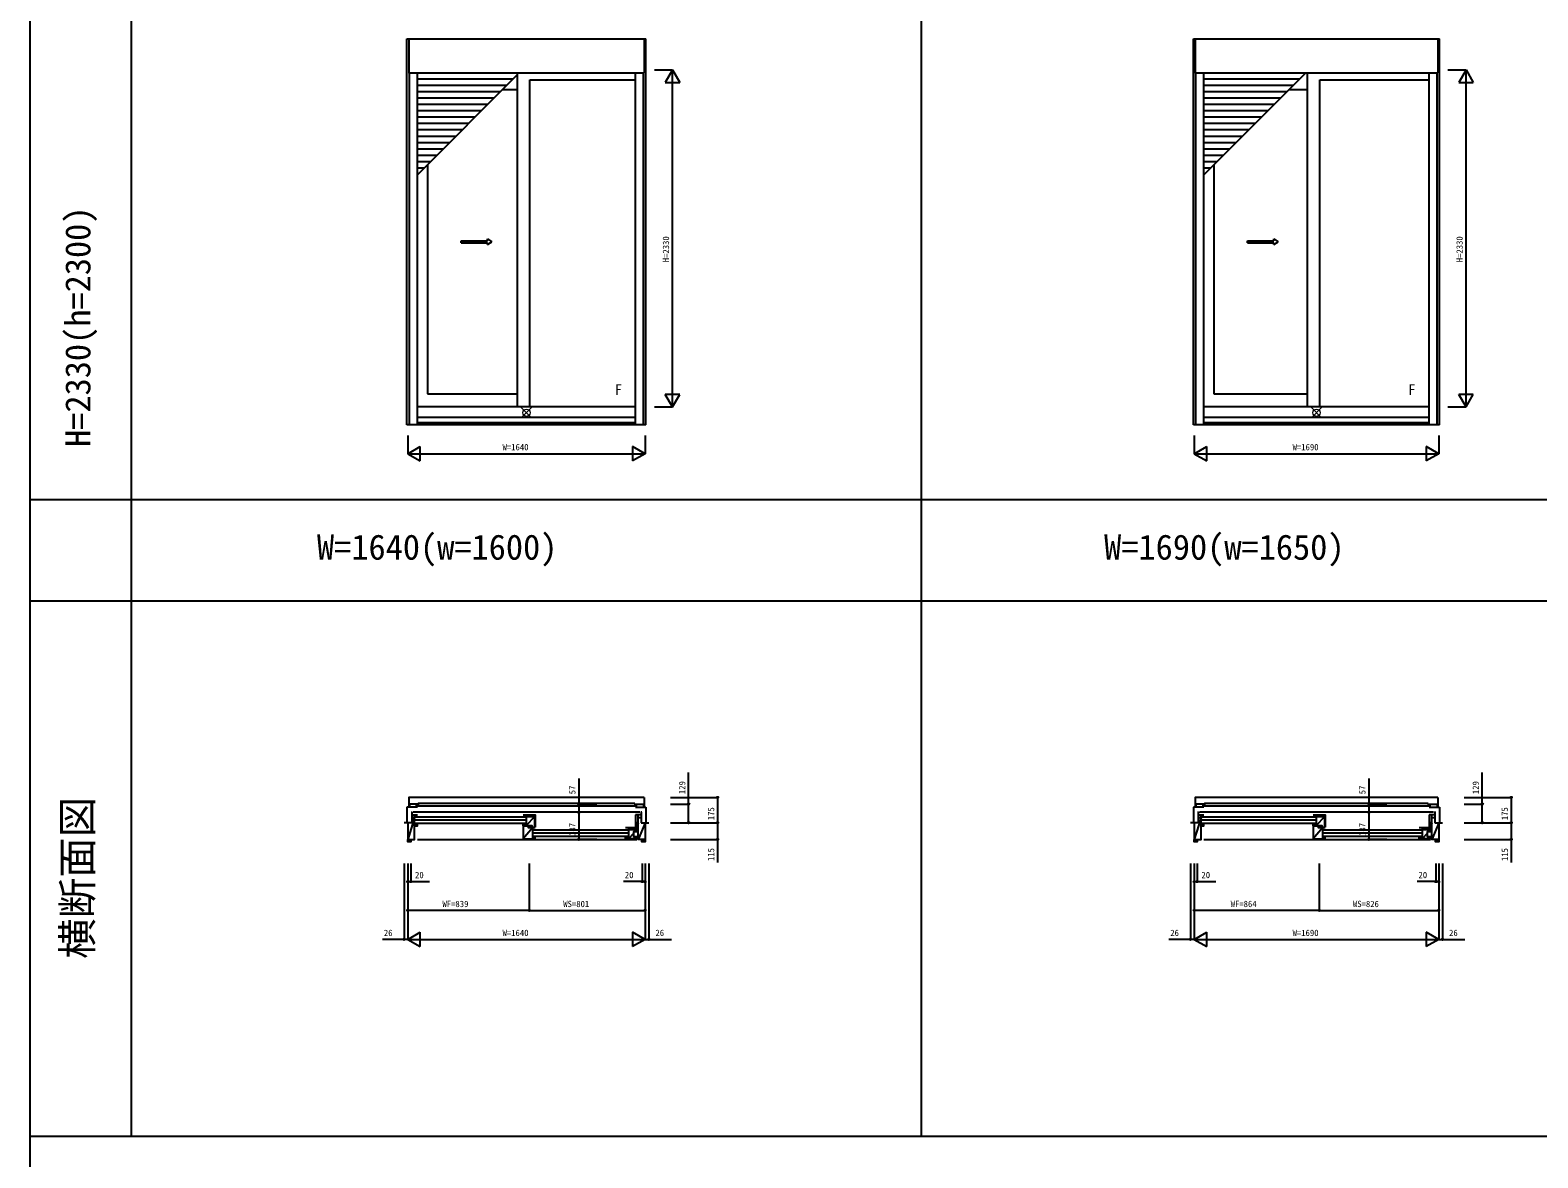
# Model space of a CAD drawing. Units: millimetres, scale not verified. Extents: x -19250 to 19250, y -14000 to 14000.
# Drawn here: x -19250 to -8830, y -6750 to 1043 of the extents above; entities that cross this region are included whole.
import ezdxf
from ezdxf.enums import TextEntityAlignment as Align

# ---------------------------------------------------------------- set-up
doc = ezdxf.new("R2010")
doc.units = ezdxf.units.MM
doc.header["$LTSCALE"] = 50
for name, color, linetype in [('0-0_0', 7, 'Continuous'), ('0-1_YKK_A1', 4, 'Continuous'), ('0-2_YKK_B1', 4, 'Continuous'), ('0-4_YKK_F1', 7, 'Continuous'), ('0-6_YKK_N1', 2, 'Continuous')]:
    doc.layers.add(name, color=color, linetype=linetype)
doc.layers.add('0-5_YKK_IN', color=1, linetype='Continuous', lineweight=18)
doc.styles.add('ＭＳ ゴシック', font='')
doc.styles.get('ＭＳ ゴシック').set_extended_font_data('MS Gothic')

msp = doc.modelspace()

# ---------------------------------------------------------------- linework, layer by layer
at = {"layer": '0-1_YKK_A1'}
for p, q in [((-16646, 983.75), (-14994, 983.75)), ((-16646, -1683.75), (-16646, 983.75)), ((-15007, 983.75), (-15007, 749.25)), ((-14994, -1683.75), (-14994, 983.75)), ((-11211, 983.75), (-9509, 983.75)), ((-11211, -1683.75), (-11211, 983.75)), ((-9522, 983.75), (-9522, 749.25)), ((-9509, -1683.75), (-9509, 983.75)), ((-16629, -1683.75), (-16629, 749.25)), ((-16573, -1683.75), (-16573, 749.25)), ((-16573, 44.35), (-15881, 736.35)), ((-15881, -1560.75), (-15881, 749.25)), ((-15067, -1683.75), (-15067, 749.25)), ((-15011, -1683.75), (-15011, 749.25)), ((-11194, -1683.75), (-11194, 749.25)), ((-11138, -1683.75), (-11138, 749.25)), ((-11138, 44.35), (-10433.1, 749.25)), ((-10421, -1560.75), (-10421, 749.25)), ((-9582, -1683.75), (-9582, 749.25)), ((-9526, -1683.75), (-9526, 749.25)), ((-15912.1, 705.25), (-16573, 705.25)), ((-15956.1, 661.25), (-16573, 661.25)), ((-15985.1, 632.25), (-15881, 632.25)), ((-15797, -1560.75), (-15797, 699.26)), ((-15797, 699.26), (-15067, 699.26)), ((-10477.1, 705.25), (-11138, 705.25)), ((-10521.1, 661.25), (-11138, 661.25)), ((-10550.1, 632.25), (-10421, 632.25)), ((-10337, -1560.75), (-10337, 699.26)), ((-10337, 699.26), (-9582, 699.26)), ((-16000.1, 617.25), (-16573, 617.25)), ((-16044.1, 573.25), (-16573, 573.25)), ((-16088.1, 529.25), (-16573, 529.25)), ((-10565.1, 617.25), (-11138, 617.25)), ((-10609.1, 573.25), (-11138, 573.25)), ((-10653.1, 529.25), (-11138, 529.25)), ((-16132.1, 485.25), (-16573, 485.25)), ((-16176.1, 441.25), (-16573, 441.25)), ((-10697.1, 485.25), (-11138, 485.25)), ((-10741.1, 441.25), (-11138, 441.25)), ((-16220.1, 397.25), (-16573, 397.25)), ((-16264.1, 353.25), (-16573, 353.25)), ((-10785.1, 397.25), (-11138, 397.25)), ((-10829.1, 353.25), (-11138, 353.25)), ((-16308.1, 309.25), (-16573, 309.25)), ((-16352.1, 265.25), (-16573, 265.25)), ((-16396.1, 221.25), (-16573, 221.25)), ((-10873.1, 309.25), (-11138, 309.25)), ((-10917.1, 265.25), (-11138, 265.25)), ((-10961.1, 221.25), (-11138, 221.25)), ((-16440.1, 177.25), (-16573, 177.25)), ((-16484.1, 133.25), (-16573, 133.25)), ((-16505, 112.35), (-16505, -1470.75)), ((-11005.1, 177.25), (-11138, 177.25)), ((-11049.1, 133.25), (-11138, 133.25)), ((-11070, 112.35), (-11070, -1470.75)), ((-16528.1, 89.25), (-16573, 89.25)), ((-11093.1, 89.25), (-11138, 89.25)), ((-16271.17, -411.75), (-16089.83, -411.74)), ((-16271.16, -426.75), (-16271.16, -411.75)), ((-16089.83, -411.74), (-16089.83, -399.24)), ((-16089.83, -399.24), (-16059.83, -419.24)), ((-10836.17, -411.75), (-10654.83, -411.74)), ((-10836.16, -426.75), (-10836.16, -411.75)), ((-10654.83, -411.74), (-10654.83, -399.24)), ((-10654.83, -399.24), (-10624.83, -419.24)), ((-16271.16, -426.75), (-16089.83, -426.74)), ((-16089.83, -439.24), (-16059.83, -419.24)), ((-16089.83, -439.24), (-16089.83, -426.74)), ((-10836.16, -426.75), (-10654.83, -426.74)), ((-10654.83, -439.24), (-10624.83, -419.24)), ((-10654.83, -439.24), (-10654.83, -426.74)), ((-15067, -1560.75), (-16573, -1560.75)), ((-16505, -1470.75), (-15881, -1470.75)), ((-9582, -1560.75), (-11138, -1560.75)), ((-11070, -1470.75), (-10421, -1470.75)), ((-15067, -1632.74), (-16573, -1632.74)), ((-9582, -1632.74), (-11138, -1632.74)), ((-14994, -1683.75), (-16646, -1683.75)), ((-15067, -1670.75), (-16573, -1670.75)), ((-9509, -1683.75), (-11211, -1683.75)), ((-9582, -1670.75), (-11138, -1670.75))]:
    msp.add_line(p, q, dxfattribs=at)
for points in [[(-16633, 983.75), (-16633, 749.25), (-15007, 749.25)], [(-11198, 983.75), (-11198, 749.25), (-9522, 749.25)]]:
    msp.add_lwpolyline(points, dxfattribs=at)
at = {"layer": '0-2_YKK_B1'}
for p, q in [((-15007, -4259.25), (-15007, -4326.25)), ((-9522, -4259.25), (-9522, -4326.25)), ((-16646, -4326.25), (-16646, -4434.25)), ((-16573, -4326.25), (-16646, -4326.25)), ((-15037, -4362.25), (-16603, -4362.25)), ((-15054, -4318.95), (-16586, -4318.95)), ((-15072, -4300.35), (-15072, -4318.95)), ((-15067, -4326.25), (-14994, -4326.25)), ((-14994, -4326.25), (-14994, -4434.25)), ((-11211, -4326.25), (-11211, -4434.25)), ((-11138, -4326.25), (-11211, -4326.25)), ((-9552, -4362.25), (-11168, -4362.25)), ((-9569, -4318.95), (-11151, -4318.95)), ((-9587, -4300.35), (-9587, -4318.95)), ((-9582, -4326.25), (-9509, -4326.25)), ((-9509, -4326.25), (-9509, -4434.25)), ((-16613, -4380.25), (-16573, -4380.25)), ((-16573, -4438.75), (-16593, -4455.25)), ((-16586, -4393.25), (-15830, -4393.25)), ((-15830, -4415.75), (-16586, -4415.75)), ((-16586, -4438.25), (-15830, -4438.25)), ((-15779, -4470.25), (-15843, -4545.25)), ((-15823, -4380.25), (-15823, -4455.25)), ((-15764, -4392.25), (-15823, -4455.25)), ((-15780, -4464.25), (-15764, -4464.25)), ((-15779, -4470.25), (-15779, -4545.25)), ((-15051, -4470.25), (-15135, -4470.25)), ((-15115, -4470.25), (-15115, -4545.25)), ((-15027, -4380.25), (-15067, -4380.25)), ((-15067, -4380.25), (-15067, -4464.25)), ((-15047, -4434.25), (-15062, -4464.25)), ((-15047, -4399.25), (-15027, -4399.25)), ((-15000, -4434.25), (-15047, -4549.25)), ((-15027, -4434.25), (-14974, -4434.25)), ((-11178, -4380.25), (-11138, -4380.25)), ((-11138, -4438.75), (-11158, -4455.25)), ((-11151, -4393.25), (-10370, -4393.25)), ((-10370, -4415.75), (-11151, -4415.75)), ((-11151, -4438.25), (-10370, -4438.25)), ((-10319, -4470.25), (-10383, -4545.25)), ((-10363, -4380.25), (-10363, -4455.25)), ((-10304, -4392.25), (-10363, -4455.25)), ((-10320, -4464.25), (-10304, -4464.25)), ((-10319, -4470.25), (-10319, -4545.25)), ((-9566, -4470.25), (-9650, -4470.25)), ((-9630, -4470.25), (-9630, -4545.25)), ((-9542, -4380.25), (-9582, -4380.25)), ((-9582, -4380.25), (-9582, -4464.25)), ((-9562, -4434.25), (-9577, -4464.25)), ((-9562, -4399.25), (-9542, -4399.25)), ((-9515, -4434.25), (-9562, -4549.25)), ((-9542, -4434.25), (-9489, -4434.25)), ((-16640, -4565.75), (-16618.5, -4549.25)), ((-16573, -4549.25), (-15057, -4549.25)), ((-15772, -4483.25), (-15122, -4483.25)), ((-15122, -4505.75), (-15772, -4505.75)), ((-15772, -4528.25), (-15122, -4528.25)), ((-15115, -4528.75), (-15135, -4528.75)), ((-15115, -4528.75), (-15135, -4545.25)), ((-15079, -4509.81), (-15115, -4545.25)), ((-15021.5, -4565.75), (-15000, -4549.25)), ((-11205, -4565.75), (-11183.5, -4549.25)), ((-11138, -4549.25), (-9572, -4549.25)), ((-10312, -4483.25), (-9637, -4483.25)), ((-9637, -4505.75), (-10312, -4505.75)), ((-10312, -4528.25), (-9637, -4528.25)), ((-9630, -4528.75), (-9650, -4528.75)), ((-9630, -4528.75), (-9650, -4545.25)), ((-9594, -4509.81), (-9630, -4545.25)), ((-9536.5, -4565.75), (-9515, -4549.25))]:
    msp.add_line(p, q, dxfattribs=at)
for points in [[(-15007, -4259.25), (-16633, -4259.25), (-16633, -4326.25)], [(-9522, -4259.25), (-11198, -4259.25), (-11198, -4326.25)], [(-16617, -4362.25), (-16613, -4362.25), (-16613, -4434.25), (-16666, -4434.25)], [(-16573, -4305.25), (-16629, -4305.25), (-16629, -4326.25)], [(-15072, -4300.35), (-16568, -4300.35), (-16568, -4318.95)], [(-15067, -4305.25), (-15011, -4305.25), (-15011, -4326.25)], [(-15023, -4362.25), (-15027, -4362.25), (-15027, -4434.25)], [(-11182, -4362.25), (-11178, -4362.25), (-11178, -4434.25), (-11231, -4434.25)], [(-11138, -4305.25), (-11194, -4305.25), (-11194, -4326.25)], [(-9587, -4300.35), (-11133, -4300.35), (-11133, -4318.95)], [(-9582, -4305.25), (-9526, -4305.25), (-9526, -4326.25)], [(-9538, -4362.25), (-9542, -4362.25), (-9542, -4434.25)], [(-16640, -4434.25), (-16640, -4549.25), (-16593, -4549.25), (-16593, -4380.25)], [(-16613, -4399.25), (-16593, -4399.25), (-16640, -4549.25)], [(-16593, -4455.25), (-16573, -4455.25), (-16573, -4438.75), (-16593, -4438.75)], [(-15843, -4380.25), (-15759, -4380.25), (-15759, -4464.25)], [(-15780, -4464.25), (-15780, -4455.25), (-15843, -4455.25), (-15843, -4438.75)], [(-15843, -4438.75), (-15823, -4438.75), (-15843, -4455.25)], [(-15759, -4470.25), (-15806, -4470.25), (-15806, -4458.25), (-15843, -4458.25), (-15843, -4545.25), (-15759, -4545.25), (-15759, -4528.75)], [(-15823, -4392.25), (-15764, -4392.25), (-15764, -4464.25)], [(-15051, -4470.25), (-15051, -4498.25), (-15079, -4498.25), (-15079, -4529.25), (-15051, -4529.25), (-15051, -4545.25), (-15135, -4545.25), (-15135, -4528.75)], [(-15047, -4434.25), (-15062, -4434.25), (-15062, -4464.25), (-15047, -4464.25)], [(-15000, -4434.25), (-15000, -4549.25), (-15047, -4549.25), (-15047, -4380.25)], [(-11205, -4434.25), (-11205, -4549.25), (-11158, -4549.25), (-11158, -4380.25)], [(-11178, -4399.25), (-11158, -4399.25), (-11205, -4549.25)], [(-11158, -4455.25), (-11138, -4455.25), (-11138, -4438.75), (-11158, -4438.75)], [(-10383, -4380.25), (-10299, -4380.25), (-10299, -4464.25)], [(-10320, -4464.25), (-10320, -4455.25), (-10383, -4455.25), (-10383, -4438.75)], [(-10383, -4438.75), (-10363, -4438.75), (-10383, -4455.25)], [(-10299, -4470.25), (-10346, -4470.25), (-10346, -4458.25), (-10383, -4458.25), (-10383, -4545.25), (-10299, -4545.25), (-10299, -4528.75)], [(-10363, -4392.25), (-10304, -4392.25), (-10304, -4464.25)], [(-9566, -4470.25), (-9566, -4498.25), (-9594, -4498.25), (-9594, -4529.25), (-9566, -4529.25), (-9566, -4545.25), (-9650, -4545.25), (-9650, -4528.75)], [(-9562, -4434.25), (-9577, -4434.25), (-9577, -4464.25), (-9562, -4464.25)], [(-9515, -4434.25), (-9515, -4549.25), (-9562, -4549.25), (-9562, -4380.25)], [(-16618.5, -4549.25), (-16618.5, -4565.75), (-16640, -4565.75), (-16640, -4549.25)], [(-15779, -4528.75), (-15759, -4528.75), (-15779, -4545.25)], [(-15115, -4482.25), (-15051, -4482.25), (-15067.25, -4498.25)], [(-15000, -4549.25), (-15000, -4565.75), (-15021.5, -4565.75), (-15021.5, -4549.25)], [(-11183.5, -4549.25), (-11183.5, -4565.75), (-11205, -4565.75), (-11205, -4549.25)], [(-10319, -4528.75), (-10299, -4528.75), (-10319, -4545.25)], [(-9630, -4482.25), (-9566, -4482.25), (-9582.25, -4498.25)], [(-9515, -4549.25), (-9515, -4565.75), (-9536.5, -4565.75), (-9536.5, -4549.25)]]:
    msp.add_lwpolyline(points, dxfattribs=at)
at = {"layer": '0-4_YKK_F1'}
for p, q in [((-19250, -14000), (-19250, 14000)), ((-18550, -6600), (-18550, 13300)), ((-13090, -6600), (-13090, 13300)), ((-19250, -2200), (7630, -2200)), ((-19250, -2900), (7630, -2900)), ((-19250, -6600), (7630, -6600))]:
    msp.add_line(p, q, dxfattribs=at)
at = {"layer": '0-5_YKK_IN'}
for p, q in [((-15855.36, -1636.11), (-15784.64, -1565.39)), ((-15855.36, -1565.39), (-15784.64, -1636.11)), ((-10395.36, -1636.11), (-10324.64, -1565.39)), ((-10395.36, -1565.39), (-10324.64, -1636.11))]:
    msp.add_line(p, q, dxfattribs=at)
for centre in [(-15820, -1600.75), (-10360, -1600.75)]:
    msp.add_circle(centre, 25, dxfattribs=at)
at = {"layer": '0-6_YKK_N1'}
for p, q in [((-14936, 769.25), (-14811, 769.25)), ((-14811, 769.25), (-14861, 682.65)), ((-14811, -1560.75), (-14811, 769.25)), ((-14811, 769.25), (-14761, 682.65)), ((-9451, 769.25), (-9326, 769.25)), ((-9326, 769.25), (-9376, 682.65)), ((-9326, -1560.75), (-9326, 769.25)), ((-9326, 769.25), (-9276, 682.65)), ((-14861, 682.65), (-14761, 682.65)), ((-9376, 682.65), (-9276, 682.65)), ((-14936, -1560.75), (-14811, -1560.75)), ((-14811, -1560.75), (-14861, -1474.14)), ((-14761, -1474.14), (-14861, -1474.14)), ((-14811, -1560.75), (-14761, -1474.14)), ((-9451, -1560.75), (-9326, -1560.75)), ((-9326, -1560.75), (-9376, -1474.14)), ((-9276, -1474.14), (-9376, -1474.14)), ((-9326, -1560.75), (-9276, -1474.14)), ((-16640, -1758.75), (-16640, -1883.75)), ((-15000, -1758.75), (-15000, -1883.75)), ((-11205, -1758.75), (-11205, -1883.75)), ((-9515, -1758.75), (-9515, -1883.75)), ((-16640, -1883.75), (-16553.4, -1833.75)), ((-16553.4, -1933.75), (-16553.4, -1833.75)), ((-15000, -1883.75), (-15086.6, -1833.75)), ((-15086.6, -1833.75), (-15086.6, -1933.75)), ((-11205, -1883.75), (-11118.4, -1833.75)), ((-11118.4, -1933.75), (-11118.4, -1833.75)), ((-9515, -1883.75), (-9601.6, -1833.75)), ((-9601.6, -1833.75), (-9601.6, -1933.75)), ((-16640, -1883.75), (-15000, -1883.75)), ((-16640, -1883.75), (-16553.4, -1933.75)), ((-15000, -1883.75), (-15086.6, -1933.75)), ((-11205, -1883.75), (-9515, -1883.75)), ((-11205, -1883.75), (-11118.4, -1933.75)), ((-9515, -1883.75), (-9601.6, -1933.75)), ((-15457.95, -4127.89), (-15457.95, -4305.25)), ((-9997.95, -4127.89), (-9997.95, -4305.25)), ((-14824, -4259.25), (-14499, -4259.25)), ((-14499, -4259.25), (-14499, -4434.25)), ((-15332.95, -4362.25), (-15457.95, -4362.25)), ((-15457.95, -4362.25), (-15457.95, -4549.25)), ((-14824, -4305.25), (-14699, -4305.25)), ((-9872.95, -4362.25), (-9997.95, -4362.25)), ((-9997.95, -4362.25), (-9997.95, -4549.25)), ((-9339, -4305.25), (-9214, -4305.25)), ((-14824, -4434.25), (-14499, -4434.25)), ((-9339, -4434.25), (-9014, -4434.25)), ((-15332.95, -4549.25), (-15457.95, -4549.25)), ((-14824, -4549.25), (-14499, -4549.25)), ((-9872.95, -4549.25), (-9997.95, -4549.25)), ((-9339, -4549.25), (-9014, -4549.25)), ((-16666, -4715.75), (-16666, -5240.75)), ((-16620, -4715.75), (-16620, -4840.75)), ((-15020, -4715.75), (-15020, -4840.75)), ((-14974, -4715.75), (-14974, -5240.75)), ((-11231, -4715.75), (-11231, -5240.75)), ((-11205, -4715.75), (-11205, -5240.75)), ((-11185, -4715.75), (-11185, -4840.75)), ((-9535, -4715.75), (-9535, -4840.75)), ((-9515, -4715.75), (-9515, -5240.75)), ((-9489, -4715.75), (-9489, -5240.75)), ((-15801, -5040.75), (-15000, -5040.75)), ((-10341, -5040.75), (-11205, -5040.75)), ((-16640, -5240.75), (-16553.4, -5190.75)), ((-16553.4, -5290.75), (-16553.4, -5190.75)), ((-15000, -5240.75), (-15086.6, -5190.75)), ((-15086.6, -5190.75), (-15086.6, -5290.75)), ((-11205, -5240.75), (-11118.4, -5190.75)), ((-11118.4, -5290.75), (-11118.4, -5190.75)), ((-9515, -5240.75), (-9601.6, -5190.75)), ((-9601.6, -5190.75), (-9601.6, -5290.75)), ((-16640, -5240.75), (-15000, -5240.75)), ((-16640, -5240.75), (-16553.4, -5290.75)), ((-15000, -5240.75), (-15086.6, -5290.75)), ((-11205, -5240.75), (-9515, -5240.75)), ((-11205, -5240.75), (-11118.4, -5290.75)), ((-9515, -5240.75), (-9601.6, -5290.75))]:
    msp.add_line(p, q, dxfattribs=at)
for points in [[(-14699, -4434.25), (-14699, -4305.25), (-14699, -4086.78)], [(-9214, -4434.25), (-9214, -4305.25), (-9214, -4086.78)], [(-9339, -4259.25), (-9014, -4259.25), (-9014, -4434.25)], [(-15332.95, -4305.25), (-15457.95, -4305.25), (-15457.95, -4362.25)], [(-9872.95, -4305.25), (-9997.95, -4305.25), (-9997.95, -4362.25)], [(-14499, -4434.25), (-14499, -4549.25), (-14499, -4709.25)], [(-9014, -4434.25), (-9014, -4549.25), (-9014, -4709.25)], [(-16640, -4715.75), (-16640, -5240.75), (-16666, -5240.75), (-16815.33, -5240.75)], [(-15801, -4715.75), (-15801, -5040.75), (-16640, -5040.75)], [(-15000, -4715.75), (-15000, -5240.75), (-14974, -5240.75), (-14818.6, -5240.75)], [(-10341, -4715.75), (-10341, -5040.75), (-9515, -5040.75)], [(-16640, -4840.75), (-16620, -4840.75), (-16490, -4840.75)], [(-15000, -4840.75), (-15020, -4840.75), (-15150, -4840.75)], [(-11205, -4840.75), (-11185, -4840.75), (-11055, -4840.75)], [(-9515, -4840.75), (-9535, -4840.75), (-9665, -4840.75)], [(-11205, -5240.75), (-11231, -5240.75), (-11380.33, -5240.75)], [(-9515, -5240.75), (-9489, -5240.75), (-9333.6, -5240.75)]]:
    msp.add_lwpolyline(points, dxfattribs=at)
for centre in [(-14499, -4259.25), (-9014, -4259.25), (-15457.95, -4305.25), (-15457.95, -4362.25), (-14699, -4305.25), (-9997.95, -4305.25), (-9997.95, -4362.25), (-9214, -4305.25), (-14699, -4434.25), (-14499, -4434.25), (-9214, -4434.25), (-9014, -4434.25), (-15457.95, -4549.25), (-14499, -4549.25), (-9997.95, -4549.25), (-9014, -4549.25), (-16640, -4840.75), (-16620, -4840.75), (-15020, -4840.75), (-15000, -4840.75), (-11205, -4840.75), (-11185, -4840.75), (-9535, -4840.75), (-9515, -4840.75), (-16640, -5040.75), (-15801, -5040.75), (-15000, -5040.75), (-11205, -5040.75), (-10341, -5040.75), (-9515, -5040.75), (-16666, -5240.75), (-14974, -5240.75), (-11231, -5240.75), (-9489, -5240.75)]:
    msp.add_circle(centre, 5, dxfattribs=at)

# ---------------------------------------------------------------- texts
at = {"layer": '0-0_0', "color": 3, "style": 'ＭＳ ゴシック'}
for s, height, p in [('H=2330(h=2300)', 174.5, (-18781, -1837.5)), ('横断面図', 205.3, (-18760, -5375.33))]:
    msp.add_text(s, height=height, rotation=90, dxfattribs=at).set_placement(p, align=Align.BOTTOM_LEFT)
for s, p in [('W=1640(w=1600)', (-17267.83, -2669)), ('W=1690(w=1650)', (-11827.67, -2669))]:
    msp.add_text(s, height=174.5, dxfattribs=at).set_placement(p, align=Align.BOTTOM_LEFT)
at = {"layer": '0-1_YKK_A1', "style": 'ＭＳ ゴシック'}
for p in [(-15209.94, -1499.51), (-9724.94, -1499.51)]:
    msp.add_text('F', height=73.31, dxfattribs=at).set_placement(p, align=Align.BOTTOM_LEFT)
at = {"layer": '0-6_YKK_N1', "style": 'ＭＳ ゴシック'}
for s, p in [('H=2330', (-14821, -560.75)), ('H=2330', (-9336, -560.75)), ('129', (-14709, -4236.78)), ('129', (-9224, -4236.78)), ('57', (-15467.95, -4237.89)), ('57', (-10007.95, -4237.89)), ('175', (-14509, -4416.75)), ('175', (-9024, -4416.75)), ('187', (-15467.95, -4525.75)), ('187', (-10007.95, -4525.75)), ('115', (-14509, -4699.25)), ('115', (-9024, -4699.25))]:
    msp.add_text(s, height=43.99, rotation=90, dxfattribs=at).set_placement(p, align=Align.BOTTOM_LEFT)
for s, p in [('W=1640', (-15985, -1873.75)), ('W=1690', (-10525, -1873.75)), ('20', (-16590, -4830.75)), ('20', (-15140, -4830.75)), ('20', (-11155, -4830.75)), ('20', (-9655, -4830.75)), ('WF=839', (-16400.5, -5030.75)), ('WS=801', (-15565.5, -5030.75)), ('WF=864', (-10953, -5030.75)), ('WS=826', (-10108, -5030.75)), ('26', (-16805.33, -5230.75)), ('W=1640', (-15985, -5230.75)), ('26', (-14928.6, -5230.75)), ('26', (-11370.33, -5230.75)), ('W=1690', (-10525, -5230.75)), ('26', (-9443.6, -5230.75))]:
    msp.add_text(s, height=43.99, dxfattribs=at).set_placement(p, align=Align.BOTTOM_LEFT)

doc.saveas('drawing.dxf')
